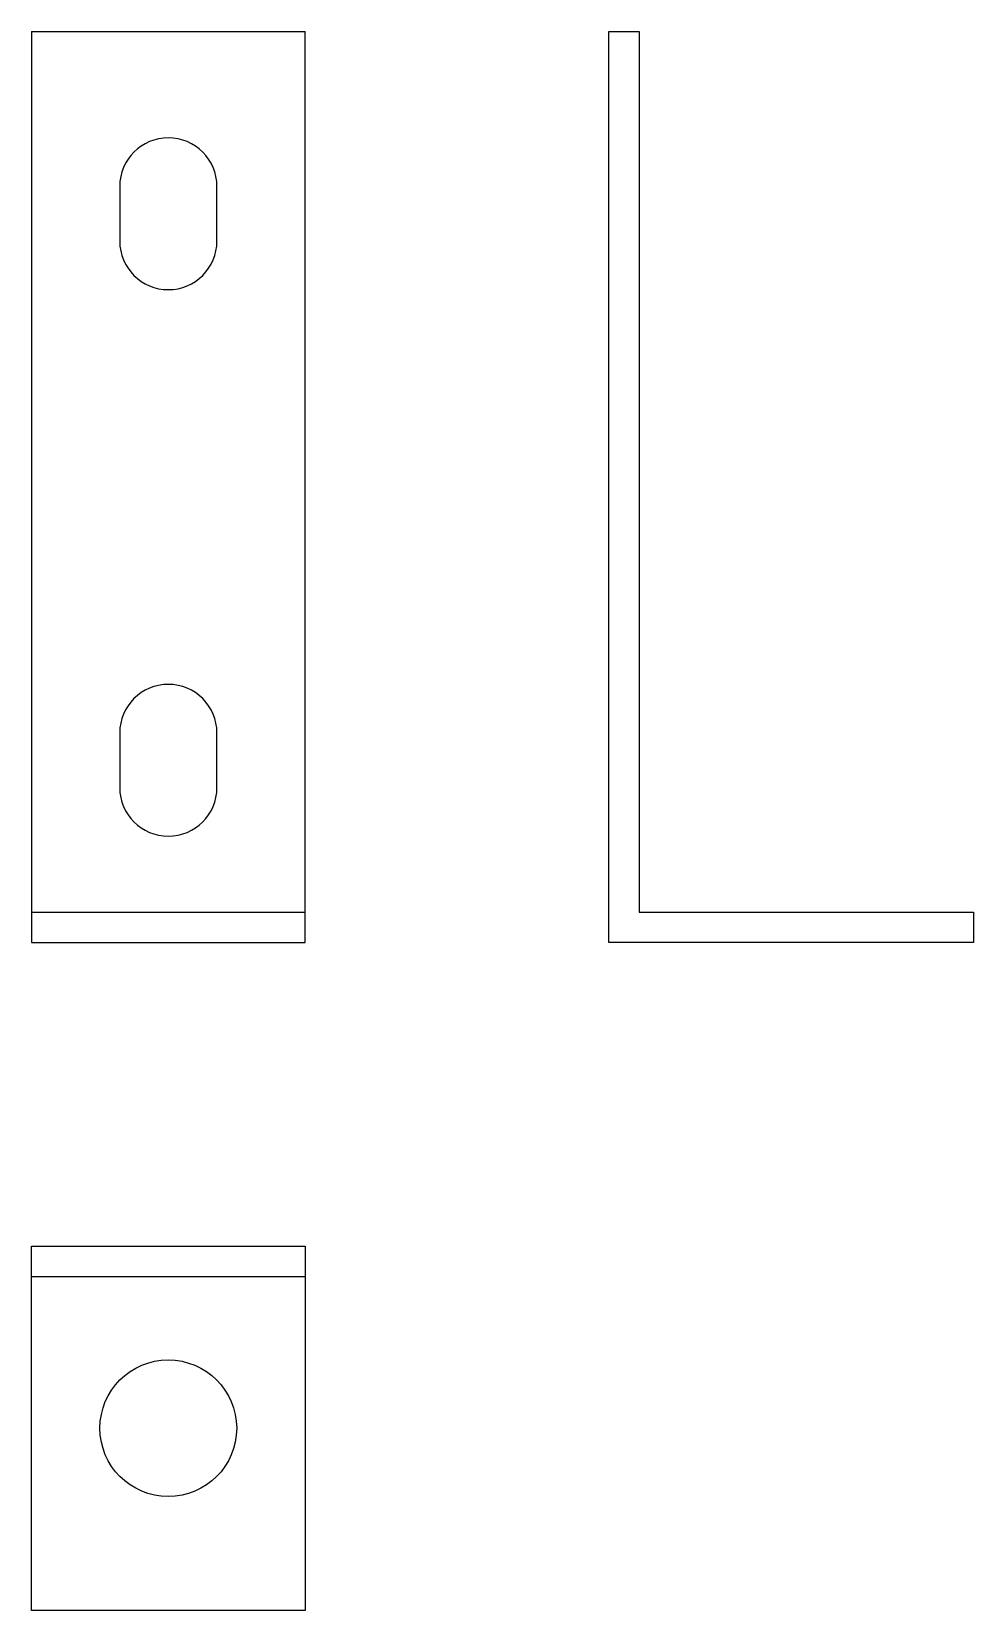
# Model space of a CAD drawing. Header units: millimetres. Extents: x 0 to 31, y -22 to 30.
import ezdxf

# ---------------------------------------------------------------- set-up
doc = ezdxf.new("R2010")
doc.units = ezdxf.units.MM
doc.layers.get('0').update_dxf_attribs({"color": 18, "lineweight": 25, "true_color": 0x000000})

msp = doc.modelspace()

# ---------------------------------------------------------------- linework, layer by layer
for p, q in [((0, 30), (9, 30)), ((0, 30), (0, 0)), ((9, 0), (9, 30)), ((19, 30), (20, 30)), ((19, 0), (19, 30)), ((20, 30), (20, 1)), ((4.5, 26.5), (4.5, 26.5)), ((2.9, 24.9), (2.9, 23.1)), ((6.1, 23.1), (6.1, 24.9)), ((4.5, 21.5), (4.5, 21.5)), ((4.5, 8.5), (4.5, 8.5)), ((2.9, 6.9), (2.9, 5.1)), ((6.1, 5.1), (6.1, 6.9)), ((4.5, 3.5), (4.5, 3.5)), ((0, 1), (9, 1)), ((20, 1), (31, 1)), ((31, 1), (31, 0)), ((0, 0), (9, 0)), ((31, 0), (19, 0)), ((0, -10), (9, -10)), ((0, -22), (0, -10)), ((9, -10), (9, -22)), ((0, -11), (9, -11)), ((9, -22), (0, -22))]:
    msp.add_line(p, q)
msp.add_circle((4.5, -16), 2.25)
for centre, start, end in [((4.5, 24.9), 90, 180), ((4.5, 24.9), 0, 90), ((4.5, 23.1), 180, 270), ((4.5, 23.1), 270, 0), ((4.5, 6.9), 90, 180), ((4.5, 6.9), 0, 90), ((4.5, 5.1), 180, 270), ((4.5, 5.1), 270, 0)]:
    msp.add_arc(centre, 1.6, start, end)

doc.saveas('drawing.dxf')
